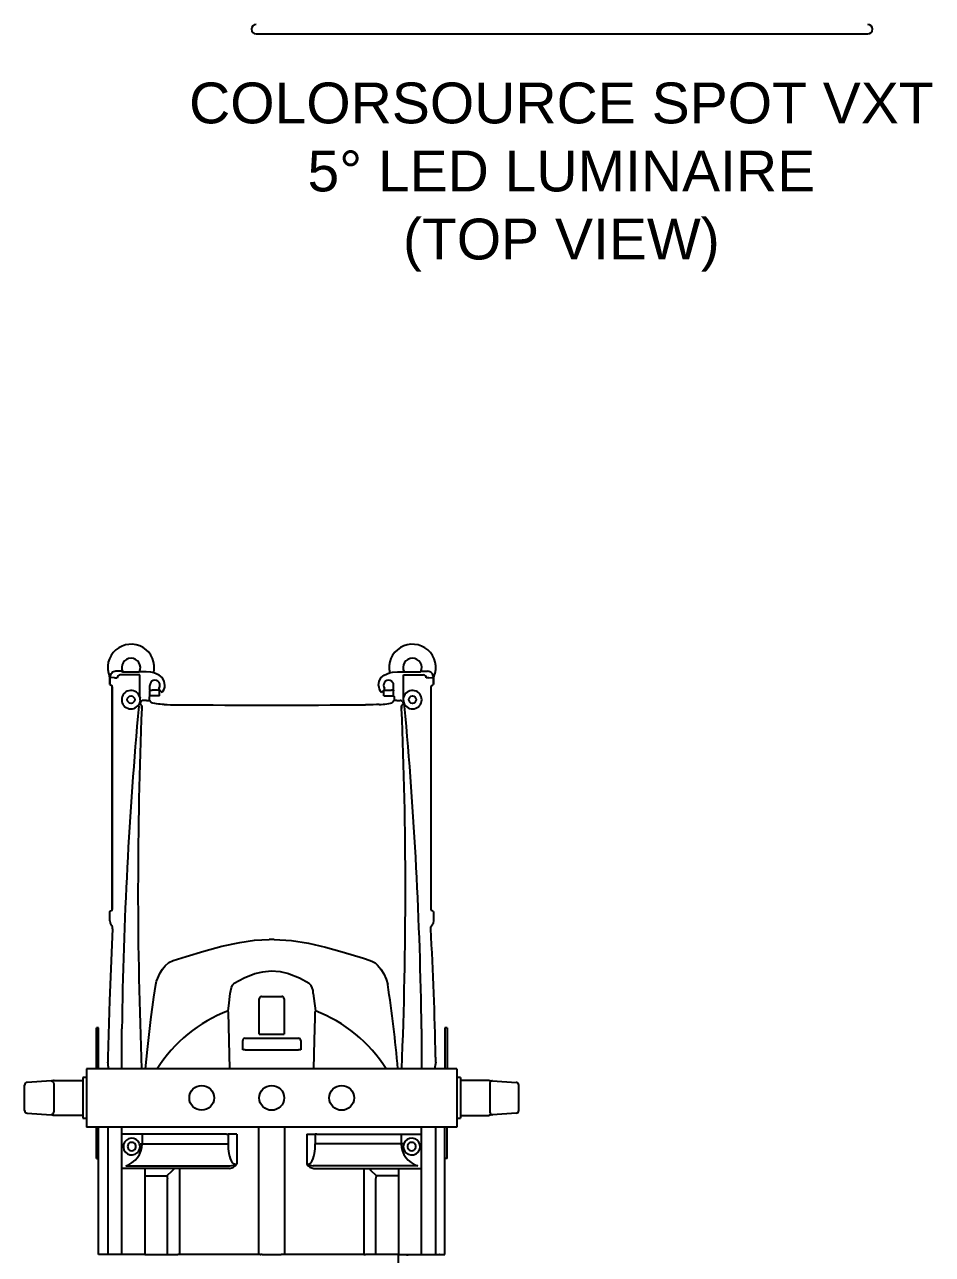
# Model space of a CAD drawing. Extents: x 5 to 346, y -5 to 215.
# Drawn here: x 45.59 to 65.05, y 123.55 to 149.91 of the extents above; entities that cross this region are included whole.
import ezdxf

# ---------------------------------------------------------------- set-up
doc = ezdxf.new("R2010")
doc.units = 0
doc.header["$LTSCALE"] = 0.5
doc.header["$MEASUREMENT"] = 0
doc.layers.get('0').update_dxf_attribs({"linetype": 'CONTINUOUS'})
doc.layers.add('OBJECT', color=7, linetype='CONTINUOUS')
doc.layers.add('RISER', color=7, linetype='CONTINUOUS')
doc.styles.add('ARIAL', font='arial.ttf')

# ---------------------------------------------------------------- blocks, each defined once
blk = doc.blocks.new('*U70')
at = {"layer": 'RISER'}
for p, q in [((-3.467, 8.989), (-3.467, 8.86)), ((-3.466, 8.858), (-3.466, 9.019)), ((-3.466, 8.861), (-3.466, 8.981)), ((-3.367, 9.003), (-3.313, 9.003)), ((-3.22, 9.144), (-3.341, 9.144)), ((-2.825, 9.067), (-3.246, 9.068)), ((-2.694, 9.132), (-2.837, 9.135)), ((-2.825, 8.588), (-2.825, 9.067)), ((2.694, 9.132), (2.837, 9.135)), ((2.825, 9.067), (3.246, 9.068)), ((2.825, 8.588), (2.825, 9.067)), ((3.22, 9.144), (3.341, 9.144)), ((3.367, 9.003), (3.313, 9.003)), ((3.466, 8.858), (3.466, 9.019)), ((3.467, 8.989), (3.467, 8.86)), ((3.467, 8.861), (3.467, 8.981)), ((-3.416, 8.831), (-3.417, 8.831)), ((-3.417, 8.83), (-3.416, 8.83)), ((-3.416, 4.034), (-3.416, 8.818)), ((-3.416, 8.813), (-3.416, 4.039)), ((-3.416, 8.813), (-3.416, 4.039)), ((-2.613, 8.742), (-2.613, 8.843)), ((-2.6, 8.74), (-2.613, 8.74)), ((-2.613, 8.727), (-2.611, 8.726)), ((-2.611, 8.616), (-2.611, 8.726)), ((-2.449, 8.737), (-2.565, 8.739)), ((-2.415, 8.757), (-2.371, 8.714)), ((-2.404, 8.621), (-2.404, 8.734)), ((2.415, 8.757), (2.371, 8.714)), ((2.404, 8.621), (2.404, 8.734)), ((2.449, 8.737), (2.565, 8.739)), ((2.6, 8.74), (2.613, 8.74)), ((2.613, 8.727), (2.611, 8.726)), ((2.611, 8.616), (2.611, 8.726)), ((2.613, 8.742), (2.613, 8.843)), ((3.416, 8.831), (3.417, 8.831)), ((3.417, 8.83), (3.416, 8.83)), ((3.416, 4.034), (3.416, 8.818)), ((3.416, 4.039), (3.416, 8.813)), ((3.416, 4.039), (3.416, 8.813)), ((-2.842, 8.449), (-2.849, 8.43)), ((-2.828, 8.492), (-2.842, 8.449)), ((-2.822, 8.511), (-2.828, 8.492)), ((-2.825, 8.588), (-2.819, 8.566)), ((-2.818, 8.522), (-2.822, 8.511)), ((-2.821, 8.459), (-2.821, 8.449)), ((-2.817, 8.525), (-2.818, 8.522)), ((-2.805, 8.495), (-2.813, 8.483)), ((-2.798, 8.501), (-2.805, 8.495)), ((-2.683, 8.52), (-2.752, 8.52)), ((-2.611, 8.616), (-2.624, 8.603)), ((-2.624, 8.603), (-2.624, 8.549)), ((-2.621, 8.519), (-2.622, 8.521)), ((-2.583, 8.475), (-2.621, 8.519)), ((-2.404, 8.621), (-2.611, 8.621)), ((2.404, 8.621), (2.611, 8.621)), ((2.583, 8.475), (2.621, 8.519)), ((2.611, 8.616), (2.624, 8.603)), ((2.621, 8.519), (2.622, 8.521)), ((2.624, 8.603), (2.624, 8.549)), ((2.683, 8.52), (2.752, 8.52)), ((2.798, 8.501), (2.805, 8.495)), ((2.805, 8.495), (2.813, 8.483)), ((2.817, 8.525), (2.818, 8.522)), ((2.818, 8.522), (2.822, 8.511)), ((2.825, 8.588), (2.819, 8.566)), ((2.821, 8.459), (2.821, 8.449)), ((2.822, 8.511), (2.828, 8.492)), ((2.828, 8.492), (2.842, 8.449)), ((2.842, 8.449), (2.849, 8.43)), ((-2.849, 8.396), (-2.849, 8.43)), ((-2.785, 8.405), (-2.785, 8.35)), ((-2.785, 8.35), (-2.785, 8.405)), ((2.785, 8.405), (2.785, 8.35)), ((2.785, 8.35), (2.785, 8.405)), ((2.849, 8.396), (2.849, 8.43)), ((-3.467, 3.795), (-3.467, 3.992)), ((3.467, 3.992), (3.467, 3.795)), ((-3.425, 3.69), (-3.45, 3.732)), ((3.425, 3.69), (3.45, 3.732)), ((0.051, 3.395), (-0.051, 3.395)), ((-0.266, 1.425), (-0.266, 2.125)), ((-0.216, 2.175), (0.216, 2.175)), ((0.266, 2.125), (0.266, 1.425)), ((-0.894, 0.625), (-0.924, 1.835)), ((-3.71, 1.5), (-3.758, 1.5)), ((-3.758, 0.625), (-3.758, 1.5)), ((-3.71, 0.625), (-3.71, 1.5)), ((-3.212, 0.625), (-3.211, 1.477)), ((-3.211, 1.477), (-3.211, 1.48)), ((-0.266, 1.368), (-0.266, 1.425)), ((-0.266, 1.368), (-0.216, 1.368)), ((-0.216, 1.368), (0.216, 1.368)), ((0.216, 1.368), (0.266, 1.368)), ((0.266, 1.425), (0.266, 1.368)), ((3.211, 1.48), (3.211, 1.477)), ((3.211, 1.477), (3.212, 0.625)), ((3.758, 1.5), (3.71, 1.5)), ((3.71, 1.5), (3.71, 0.625)), ((3.758, 1.5), (3.758, 0.625)), ((-0.621, 1.028), (-0.621, 1.228)), ((-0.571, 1.278), (0, 1.278)), ((0, 1.278), (0.571, 1.278)), ((0.621, 1.228), (0.621, 1.028)), ((-0.571, 1.028), (-0.621, 1.028)), ((-0.571, 1.028), (0, 1.028)), ((0, 1.028), (0.571, 1.028)), ((0.621, 1.028), (0.571, 1.028)), ((-2.288, 0.625), (-3.968, 0.625)), ((-3.968, 0.625), (-3.968, -0.625)), ((-3.71, 0.625), (-3.71, 0.735)), ((-3.514, 0.763), (-3.514, 0.766)), ((0, 0.625), (-2.288, 0.625)), ((2.289, 0.625), (0, 0.625)), ((3.969, 0.625), (2.289, 0.625)), ((3.514, 0.763), (3.514, 0.766)), ((3.969, 0.625), (3.969, -0.625)), ((-5.297, 0.272), (-5.297, 0.27)), ((-5.297, 0.157), (-5.297, 0.27)), ((-4.73, 0.367), (-5.238, 0.332)), ((-4.672, 0.294), (-4.672, 0.195)), ((-4.66, 0.375), (-4.662, 0.375)), ((-4.661, 0.375), (-4.047, 0.375)), ((-3.968, 0.438), (-4.047, 0.438)), ((-4.047, 0.438), (-4.047, -0.437)), ((-4.047, 0.375), (-4.047, -0.375)), ((4.047, 0.438), (3.969, 0.438)), ((4.047, 0.438), (4.047, -0.437)), ((4.047, 0.375), (4.047, 0.372)), ((4.661, 0.375), (4.047, 0.375)), ((4.66, 0.375), (4.662, 0.375)), ((4.672, 0.294), (4.672, 0.195)), ((4.73, 0.367), (5.238, 0.332)), ((5.296, 0.272), (5.296, 0.27)), ((5.296, 0.157), (5.296, 0.27)), ((-5.297, -0.134), (-5.297, 0.157)), ((-4.672, 0.195), (-4.672, -0.171)), ((4.672, 0.195), (4.672, -0.171)), ((5.296, -0.134), (5.296, 0.157)), ((-5.297, -0.269), (-5.297, -0.134)), ((-4.672, -0.171), (-4.672, -0.289)), ((4.672, -0.171), (4.672, -0.289)), ((5.296, -0.269), (5.296, -0.134)), ((-5.297, -0.269), (-5.297, -0.272)), ((-5.238, -0.33), (-4.73, -0.366)), ((-4.047, -0.375), (-4.661, -0.375)), ((-4.66, -0.375), (-4.66, -0.375)), ((-4.047, -0.437), (-3.968, -0.437)), ((3.969, -0.437), (4.047, -0.437)), ((4.047, -0.375), (4.661, -0.375)), ((4.047, -0.437), (4.047, -0.437)), ((4.66, -0.375), (4.66, -0.375)), ((5.238, -0.33), (4.73, -0.366)), ((5.296, -0.269), (5.296, -0.272)), ((-2.288, -0.625), (-3.968, -0.625)), ((-3.758, -1.3), (-3.758, -0.625)), ((-3.71, -1.3), (-3.71, -0.625)), ((-3.511, -0.625), (-3.511, -3.356)), ((-3.21, -3.356), (-3.21, -0.625)), ((-0.969, -0.779), (-3.21, -0.779)), ((-2.776, -0.779), (-2.776, -0.985)), ((0, -0.625), (-2.288, -0.625)), ((-0.969, -0.779), (-0.93, -0.779)), ((-0.93, -0.779), (-0.93, -0.985)), ((-0.751, -0.779), (-0.93, -0.779)), ((-0.751, -0.779), (-0.751, -1.42)), ((-0.273, -3.356), (-0.273, -0.625)), ((2.289, -0.625), (0, -0.625)), ((0.273, -0.625), (0.273, -3.356)), ((0.751, -0.779), (0.751, -1.42)), ((0.751, -0.779), (0.93, -0.779)), ((0.93, -0.779), (0.93, -0.985)), ((0.969, -0.779), (0.93, -0.779)), ((0.969, -0.779), (3.21, -0.779)), ((3.969, -0.625), (2.289, -0.625)), ((2.776, -0.779), (2.776, -0.985)), ((3.21, -3.356), (3.21, -0.625)), ((3.511, -0.625), (3.511, -3.356)), ((3.71, -1.3), (3.71, -0.625)), ((3.758, -1.3), (3.758, -0.625)), ((-2.832, -0.98), (-2.83, -0.985)), ((-2.83, -0.985), (-2.776, -0.985)), ((-2.776, -0.985), (-0.969, -0.985)), ((-0.969, -0.985), (-0.93, -0.985)), ((0.969, -0.985), (0.93, -0.985)), ((2.776, -0.985), (0.969, -0.985)), ((2.83, -0.985), (2.776, -0.985)), ((2.832, -0.98), (2.83, -0.985)), ((-3.758, -1.3), (-3.71, -1.3)), ((-3.71, -3.356), (-3.71, -1.3)), ((3.758, -1.3), (3.71, -1.3)), ((3.71, -3.356), (3.71, -1.3)), ((-0.903, -1.513), (-3.21, -1.513)), ((-3.129, -1.457), (-0.892, -1.457)), ((-2.717, -1.513), (-2.717, -3.356)), ((-1.976, -1.513), (-1.976, -3.356)), ((3.129, -1.457), (0.892, -1.457)), ((0.903, -1.513), (3.21, -1.513)), ((1.976, -1.513), (1.976, -3.356)), ((2.717, -1.513), (2.717, -3.356)), ((-2.717, -1.674), (-2.245, -1.674)), ((-2.23, -3.356), (-2.23, -1.771)), ((2.23, -3.356), (2.23, -1.771)), ((2.717, -1.674), (2.245, -1.674)), ((-3.695, -3.356), (-3.71, -3.356)), ((-3.6, -3.356), (-3.695, -3.356)), ((-3.6, -3.356), (-3.597, -3.356)), ((-3.581, -3.356), (-3.597, -3.356)), ((-3.575, -3.356), (-3.581, -3.356)), ((-3.541, -3.356), (-3.575, -3.356)), ((-3.511, -3.356), (-3.541, -3.356)), ((-3.372, -3.356), (-3.511, -3.356)), ((-3.32, -3.356), (-3.372, -3.356)), ((-3.21, -3.356), (-3.32, -3.356)), ((-3.184, -3.356), (-3.21, -3.356)), ((-2.728, -3.356), (-3.184, -3.356)), ((-2.717, -3.356), (-2.728, -3.356)), ((-2.717, -3.356), (-2.713, -3.356)), ((-2.713, -3.356), (-2.706, -3.356)), ((-2.706, -3.356), (-2.23, -3.356)), ((-2.23, -3.356), (-2.212, -3.356)), ((-2.212, -3.356), (-2.009, -3.356)), ((-1.976, -3.356), (-2.009, -3.356)), ((-0.273, -3.356), (-1.976, -3.356)), ((-0.246, -3.356), (-0.273, -3.356)), ((-0.246, -3.356), (-0.232, -3.356)), ((-0.203, -3.356), (-0.232, -3.356)), ((-0.203, -3.356), (0.203, -3.356)), ((0.232, -3.356), (0.203, -3.356)), ((0.246, -3.356), (0.232, -3.356)), ((0.273, -3.356), (0.246, -3.356)), ((1.976, -3.356), (0.273, -3.356)), ((1.976, -3.356), (2.009, -3.356)), ((2.212, -3.356), (2.009, -3.356)), ((2.23, -3.356), (2.212, -3.356)), ((2.706, -3.356), (2.23, -3.356)), ((2.713, -3.356), (2.706, -3.356)), ((2.717, -3.356), (2.713, -3.356)), ((2.717, -3.356), (2.728, -3.356)), ((2.718, -3.961), (2.718, -3.356)), ((2.728, -3.356), (3.184, -3.356)), ((2.91, -3.383), (2.91, -3.356)), ((3.184, -3.356), (3.21, -3.356)), ((3.21, -3.356), (3.32, -3.356)), ((3.32, -3.356), (3.372, -3.356)), ((3.372, -3.356), (3.511, -3.356)), ((3.511, -3.356), (3.541, -3.356)), ((3.541, -3.356), (3.575, -3.356)), ((3.575, -3.356), (3.581, -3.356)), ((3.581, -3.356), (3.597, -3.356)), ((3.6, -3.356), (3.597, -3.356)), ((3.6, -3.356), (3.695, -3.356)), ((3.695, -3.356), (3.71, -3.356))]:
    blk.add_line(p, q, dxfattribs=at)
at = {"layer": 'RISER', "flags": 128}
for points in [[(-3.367, 9.003), (-3.442, 9.012), (-3.466, 9.019)], [(-3.22, 9.144), (-3.204, 9.138), (-3.191, 9.133)], [(-2.289, 8.843), (-2.289, 8.843), (-2.303, 8.932), (-2.349, 9.012), (-2.409, 9.064), (-2.523, 9.112), (-2.589, 9.126), (-2.694, 9.132), (-2.694, 9.132)], [(2.289, 8.843), (2.289, 8.843), (2.303, 8.932), (2.349, 9.012), (2.409, 9.064), (2.523, 9.112), (2.589, 9.126), (2.694, 9.132), (2.694, 9.132)], [(3.22, 9.144), (3.204, 9.138), (3.191, 9.133)], [(3.367, 9.003), (3.442, 9.012), (3.466, 9.019)], [(-2.813, 8.483), (-2.82, 8.464), (-2.821, 8.459)], [(-2.624, 8.549), (-2.623, 8.529), (-2.622, 8.521)], [(-2.306, 8.432), (-2.349, 8.435), (-2.389, 8.438), (-2.424, 8.442), (-2.469, 8.447), (-2.507, 8.452), (-2.547, 8.46), (-2.574, 8.468), (-2.583, 8.475)], [(2.306, 8.432), (2.349, 8.435), (2.389, 8.438), (2.424, 8.442), (2.469, 8.447), (2.507, 8.452), (2.547, 8.46), (2.574, 8.468), (2.583, 8.475)], [(2.624, 8.549), (2.623, 8.529), (2.622, 8.521)], [(2.813, 8.483), (2.82, 8.464), (2.821, 8.459)], [(-2.785, 8.35), (-2.785, 8.35), (-2.785, 8.35)], [(2.785, 8.35), (2.785, 8.35), (2.785, 8.35)], [(-3.417, 4.017), (-3.454, 4.004), (-3.466, 3.994), (-3.467, 3.992)], [(-3.467, 3.796), (-3.46, 3.755), (-3.45, 3.734)], [(-3.409, 3.622), (-3.414, 3.664), (-3.425, 3.691)], [(3.409, 3.622), (3.414, 3.664), (3.425, 3.691)], [(3.467, 3.797), (3.46, 3.755), (3.45, 3.734)], [(-3.409, 3.622), (-3.479, 2.089), (-3.514, 0.872)], [(-2.112, 2.944), (-2.112, 2.944), (-1.836, 3.033), (-1.455, 3.148), (-1.07, 3.251), (-0.68, 3.333), (-0.367, 3.377), (-0.052, 3.397)], [(0.052, 3.397), (0.422, 3.372), (0.789, 3.313), (1.152, 3.231), (1.511, 3.132), (1.966, 2.991), (2.112, 2.944), (2.112, 2.944)], [(-2.486, 2.43), (-2.486, 2.43), (-2.466, 2.5), (-2.389, 2.681), (-2.342, 2.758), (-2.285, 2.83), (-2.206, 2.901), (-2.112, 2.944), (-2.112, 2.944)], [(2.112, 2.944), (2.112, 2.944), (2.162, 2.926), (2.218, 2.892), (2.268, 2.848), (2.341, 2.759), (2.4, 2.66), (2.45, 2.547), (2.486, 2.43), (2.486, 2.43)], [(-0.804, 2.456), (-0.593, 2.574), (-0.363, 2.665)], [(-0.363, 2.665), (-0.188, 2.705), (-0.009, 2.721), (0.179, 2.707), (0.363, 2.665), (0.376, 2.661), (0.597, 2.572), (0.804, 2.456)], [(-2.704, 0.625), (-2.663, 1.035), (-2.59, 1.682), (-2.528, 2.162), (-2.486, 2.43), (-2.486, 2.43), (-2.486, 2.43)], [(-0.892, 2.239), (-0.864, 2.365), (-0.84, 2.417), (-0.815, 2.447), (-0.804, 2.456)], [(-0.935, 1.864), (-0.922, 1.973), (-0.892, 2.239)], [(0.892, 2.239), (0.904, 2.129), (0.935, 1.864)], [(0.924, 1.835), (0.921, 1.715), (0.909, 1.237), (0.894, 0.625)], [(-2.245, -1.674), (-2.128, -1.554), (-2.087, -1.513)], [(2.245, -1.674), (2.128, -1.554), (2.087, -1.513)], [(-2.23, -1.771), (-2.232, -1.746), (-2.235, -1.736)], [(2.23, -1.771), (2.232, -1.746), (2.235, -1.736)]]:
    blk.add_lwpolyline(points, dxfattribs=at)
at = {"layer": 'RISER'}
for centre, radius in [((-3.015, 8.536), 0.0795), ((3.016, 8.536), 0.0795), ((-1.5, 0), 0.265), ((0, 0), 0.266), ((1.5, 0), 0.266)]:
    blk.add_circle(centre, radius, dxfattribs=at)
for centre, radius, start, end in [((-3.015, 9.224), 0.5, 347.2087, 202.8389), ((3.016, 9.224), 0.5, 337.1611, 192.7913), ((-3.015, 9.224), 0.2, 90, 206.9537), ((-3.015, 9.224), 0.2, 333.4931, 90), ((3.016, 9.224), 0.2, 90, 206.5069), ((3.016, 9.224), 0.2, 333.0463, 90), ((-3.591, 8.981), 0.125, 0, 22.8389), ((-3.341, 9.019), 0.125, 89.9981, 180.0028), ((-3.248, 9.002), 0.0658, 88.8326, 179.0499), ((-3.015, 13.03), 3.9, 267.4153, 272.5847), ((3.016, 13.03), 3.9, 267.4153, 272.5847), ((3.248, 9.002), 0.0658, 0.9501, 91.1674), ((3.341, 9.019), 0.125, 359.9972, 90.0019), ((3.592, 8.981), 0.125, 157.1611, 180), ((-3.399, 8.94), 0.106, 230.6368, 260.1855), ((-3.661, 8.816), 0.244, 0.4616, 4.5947), ((-3.017, 8.536), 0.198, 15.1448, 327.8061), ((-2.504, 8.843), 0.109, 323.3501, 180), ((-2.404, 8.768), 0.016, 143.3441, 226.006), ((-2.242, 8.835), 0.177, 223.1719, 232.8989), ((-2.504, 8.843), 0.215, 316.284, 0), ((2.504, 8.843), 0.215, 180, 223.716), ((2.242, 8.835), 0.177, 307.1011, 316.8281), ((2.504, 8.843), 0.109, 0, 216.6499), ((2.404, 8.768), 0.016, 313.994, 36.6559), ((3.017, 8.536), 0.198, 212.1939, 164.8552), ((3.661, 8.816), 0.244, 175.4053, 179.5384), ((3.399, 8.94), 0.106, 279.8145, 309.3632), ((-2.666, 8.539), 0.179, 210.037, 228.3563), ((-3.015, 8.536), 0.199, 356.9327, 8.7898), ((-2.752, 8.45), 0.0698, 90.0317, 132.2581), ((2.752, 8.45), 0.0698, 47.7419, 89.9683), ((2.666, 8.539), 0.179, 311.6437, 329.963), ((3.015, 8.536), 0.199, 171.2102, 183.0673), ((85.428, 0.301), 88.647, 174.7611, 179.23852), ((91.014, 4.452), 93.88, 177.6202, 182.33629), ((-91.016, 4.452), 93.882, 357.66375, 2.37973), ((-85.747, 0.285), 88.967, 0.76953, 5.22998), ((-3.661, 4.036), 0.245, 355.4059, 359.5379), ((3.661, 4.036), 0.244, 180.4616, 184.5947), ((3.404, 3.928), 0.0895, 45.1408, 81.4282), ((-75.717, -0.777), 79.248, 1.19229, 3.18185), ((0.59, 2.242), 0.302, 359.3127, 44.7988), ((-24.492, -1.753), 27.3, 4.9972, 8.8141), ((-0.216, 2.125), 0.05, 90, 180), ((0.216, 2.125), 0.05, 0, 90), ((0.158, -1.021), 3.085, 110.759, 147.7649), ((-1.273, 1.714), 0.369, 19.0979, 24.0194), ((1.273, 1.714), 0.369, 155.9806, 160.9021), ((-0.162, -1.028), 3.093, 32.294, 69.2126), ((-0.571, 1.228), 0.05, 90, 180), ((0.571, 1.228), 0.05, 0, 90), ((-2.029, 0.819), 1.486, 177.2789, 182.0262), ((0.953, 0.812), 2.562, 358.9708, 1.7241), ((-7.89, -0.006), 4.443, 8.1621, 9.9671), ((7.89, -0.006), 4.443, 170.0329, 171.8379), ((-5.234, 0.27), 0.0623, 93.8342, 179.8605), ((5.234, 0.27), 0.0623, 0.1395, 86.1658), ((-5.234, -0.268), 0.0623, 180.1395, 266.1658), ((5.234, -0.268), 0.0623, 273.8342, 359.8605), ((-3, -1.044), 0.18, 20.843, 311.7461), ((-3.281, -0.975), 0.505, 287.4927, 358.9119), ((-3, -1.044), 0.0902, 120, 180), ((-3, -1.044), 0.0902, 180, 240), ((-3, -1.044), 0.0902, 60, 120), ((-3, -1.044), 0.0902, 0, 60), ((-3, -1.044), 0.0902, 300, 0), ((-3, -1.044), 0.18, 311.7024, 19.1984), ((-0.165, -1.039), 0.767, 175.966, 207.6703), ((0.165, -1.039), 0.767, 332.3297, 4.034), ((3.281, -0.975), 0.505, 181.0881, 252.5073), ((3, -1.044), 0.18, 160.8016, 228.2976), ((3, -1.044), 0.18, 228.2539, 159.157), ((3, -1.044), 0.0902, 120, 180), ((3, -1.044), 0.0902, 180, 240), ((3, -1.044), 0.0902, 60, 120), ((3, -1.044), 0.0902, 360, 60), ((3, -1.044), 0.0902, 300, 360), ((-3, -1.044), 0.0902, 240, 300), ((3, -1.044), 0.0902, 240, 300), ((-0.926, -1.306), 0.209, 276.5743, 326.8337), ((-0.964, -0.895), 0.567, 277.3068, 292.0262), ((-0.769, -1.299), 0.122, 231.6483, 278.103), ((0.769, -1.299), 0.122, 261.897, 308.3517), ((0.926, -1.306), 0.209, 213.1663, 263.4257), ((0.964, -0.895), 0.567, 247.9738, 262.6932), ((-2.026, -1.673), 0.218, 180.3396, 196.9967), ((2.026, -1.673), 0.218, 343.0033, 359.6604)]:
    blk.add_arc(centre, radius, start, end, dxfattribs=at)
for centre, major_axis, ratio, start_param, end_param in [((-2.613, 8.742), (0, 0.015), 0.034921, 1.570796, 3.106686), ((-2.52, 8.742), (-0.09, 0), 0.034921, 0.467103, 1.047198), ((-2.494, 8.734), (-0.09, 0), 0.034921, 3.106686, 4.18879), ((-2.684, 8.524), (-0.09, 0), 0.052408, 1.586921, 2.334828), ((-1.972, 8.448), (-0.45, 0), 0.052408, 0.735709, 1.489711), ((0, 9.72), (-24.8, 0), 0.052408, 1.489711, 1.651882)]:
    blk.add_ellipse(centre, major_axis=major_axis, ratio=ratio, start_param=start_param, end_param=end_param, dxfattribs=at)
at = {"layer": 'RISER', "extrusion": (0, 0, -1)}
for centre, major_axis, ratio, start_param, end_param in [((2.494, 8.734), (0.09, 0), 0.034921, 3.106686, 4.18879), ((2.52, 8.742), (0.09, 0), 0.034921, 0.467103, 1.047198), ((2.613, 8.742), (0, 0.015), 0.034921, 1.570796, 3.106686), ((2.684, 8.524), (0.09, 0), 0.052408, 1.586921, 2.334828), ((1.972, 8.448), (0.45, 0), 0.052408, 0.735709, 1.489711)]:
    blk.add_ellipse(centre, major_axis=major_axis, ratio=ratio, start_param=start_param, end_param=end_param, dxfattribs=at)
at = {"layer": 'RISER'}
for points, knots in [([(-4.73, 0.367), (-4.73, 0.367), (-4.725, 0.366), (-4.719, 0.364), (-4.714, 0.361)], [0, 0, 0, 0, 0.017273, 1, 1, 1, 1]), ([(-4.662, 0.375), (-4.662, 0.375), (-4.662, 0.375), (-4.676, 0.371), (-4.696, 0.366), (-4.713, 0.361), (-4.714, 0.361)], [0, 0, 0, 0, 0.174688, 0.396278, 0.970094, 1, 1, 1, 1]), ([(-4.714, 0.361), (-4.706, 0.357), (-4.685, 0.344), (-4.672, 0.318), (-4.672, 0.296), (-4.672, 0.294)], [0, 0, 0, 0, 0.324577, 0.922741, 1, 1, 1, 1]), ([(4.662, 0.375), (4.662, 0.375), (4.662, 0.375), (4.676, 0.371), (4.696, 0.366), (4.713, 0.361), (4.714, 0.361)], [0, 0, 0, 0, 0.174688, 0.396278, 0.970094, 1, 1, 1, 1]), ([(4.714, 0.361), (4.706, 0.357), (4.685, 0.344), (4.672, 0.318), (4.672, 0.296), (4.672, 0.294)], [0, 0, 0, 0, 0.324577, 0.922741, 1, 1, 1, 1]), ([(4.73, 0.367), (4.73, 0.367), (4.725, 0.366), (4.719, 0.364), (4.714, 0.361)], [0, 0, 0, 0, 0.017273, 1, 1, 1, 1]), ([(-4.714, -0.359), (-4.719, -0.362), (-4.725, -0.365), (-4.73, -0.366), (-4.73, -0.366)], [0, 0, 0, 0, 0.9827254, 1, 1, 1, 1]), ([(-4.672, -0.289), (-4.674, -0.303), (-4.679, -0.331), (-4.697, -0.351), (-4.712, -0.358), (-4.714, -0.359)], [0, 0, 0, 0, 0.454626, 0.927987, 1, 1, 1, 1]), ([(-4.714, -0.359), (-4.703, -0.362), (-4.687, -0.367), (-4.669, -0.372), (-4.659, -0.375), (-4.661, -0.375), (-4.662, -0.374)], [0, 0, 0, 0, 0.368955, 0.56798, 0.865164, 1, 1, 1, 1]), ([(4.714, -0.359), (4.703, -0.362), (4.687, -0.367), (4.669, -0.372), (4.659, -0.375), (4.661, -0.375), (4.662, -0.374)], [0, 0, 0, 0, 0.368955, 0.56798, 0.865164, 1, 1, 1, 1]), ([(4.672, -0.289), (4.674, -0.303), (4.679, -0.331), (4.697, -0.351), (4.712, -0.358), (4.714, -0.359)], [0, 0, 0, 0, 0.454626, 0.927987, 1, 1, 1, 1]), ([(4.714, -0.359), (4.719, -0.362), (4.725, -0.365), (4.73, -0.366), (4.73, -0.366)], [0, 0, 0, 0, 0.9827254, 1, 1, 1, 1])]:
    blk.add_open_spline(points, degree=3, knots=knots, dxfattribs=at)
blk = doc.blocks.new('ColorSource spot VXT-05 (top)')
at = {"layer": 'RISER'}
blk.add_line((-6.542, -29.55), (6.567, -29.55), dxfattribs=at)
for centre, start, end in [((-6.542, -29.45), 90, 270), ((6.567, -29.45), 270, 90)]:
    blk.add_arc(centre, 0.1, start, end, dxfattribs=at)
at = {"layer": 'RISER', "color": 1, "insert": (0, -30.593), "char_height": 0.875, "width": 20.15864, "attachment_point": 2, "style": 'ARIAL'}
blk.add_mtext('COLORSOURCE SPOT VXT\\P5%%D LED LUMINAIRE\\P(TOP VIEW)', dxfattribs=at)

msp = doc.modelspace()

# ---------------------------------------------------------------- block references
msp.add_blockref('*U70', (50.889, 126.901))
at = {"layer": 'OBJECT'}
msp.add_blockref('ColorSource spot VXT-05 (top)', (57.097, 179.259), dxfattribs=at)

doc.saveas('drawing.dxf')
